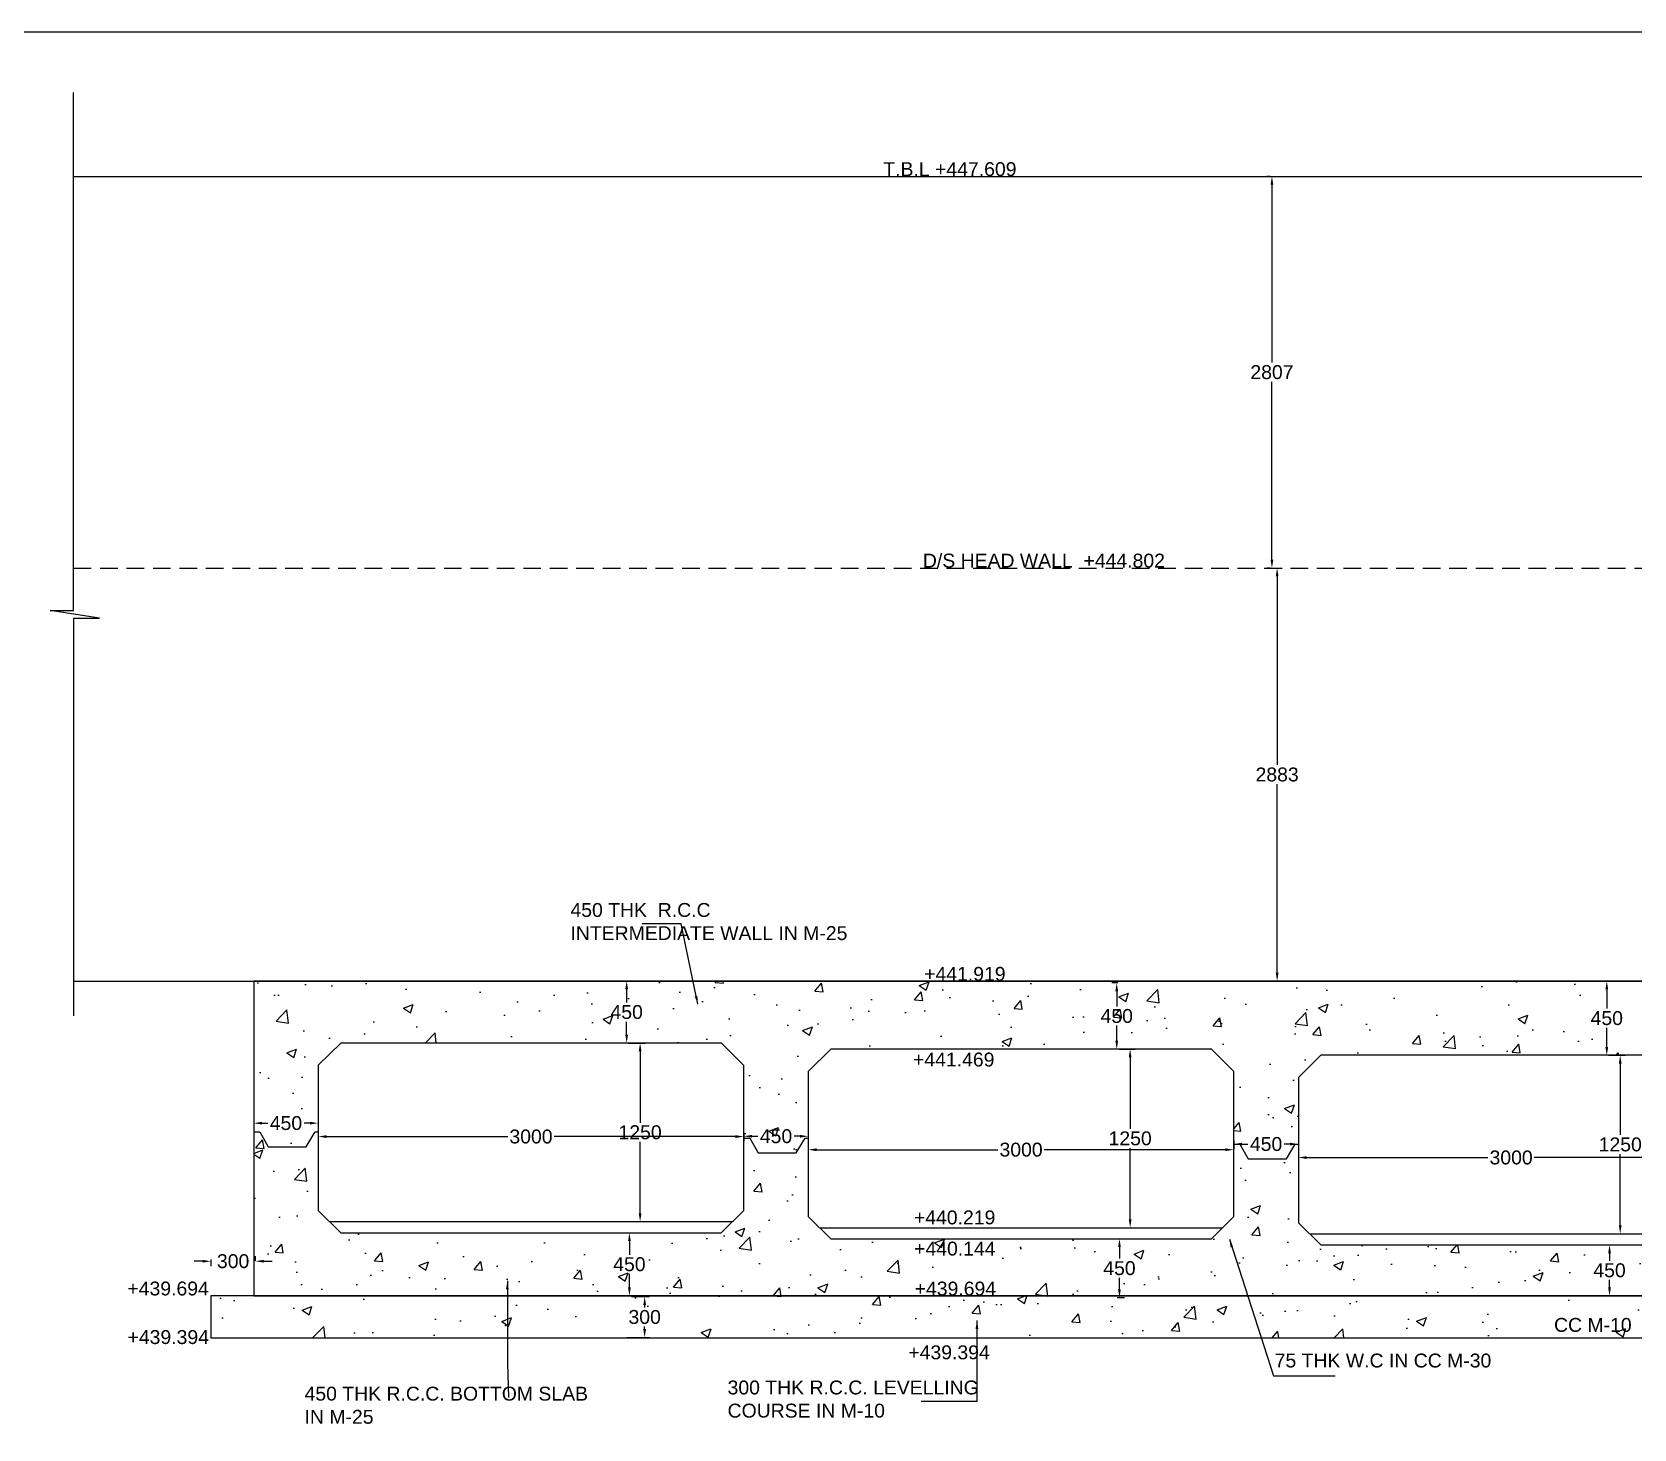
# Model space of a CAD drawing. Header units: metres. Extents: x 450 to 11487, y 479 to 10656.
# Drawn here: x 1666.3 to 1724, y 612.8 to 663.1 of the extents above; entities that cross this region are included whole.
import ezdxf

# ---------------------------------------------------------------- set-up
doc = ezdxf.new("R2010")
doc.units = ezdxf.units.M
doc.header["$MEASUREMENT"] = 0
doc.linetypes.add('HIDDEN', pattern=[9.525, 6.35, -3.175])
for name, color, linetype in [('DIMENSION', 255, 'Continuous'), ('DRAWING', 7, 'Continuous'), ('TEXT', 255, 'Continuous')]:
    doc.layers.add(name, color=color, linetype=linetype)
doc.styles.get("Standard").update_dxf_attribs({"font": 'arial.ttf'})
doc.dimstyles.get("Standard").update_dxf_attribs({"dimtxt": 0.5, "dimasz": 0.3, "dimexe": 0.18, "dimexo": 0.0625, "dimgap": 0.09, "dimtad": 0, "dimtih": 1, "dimtoh": 1, "dimdec": 4, "dimzin": 0, "dimdsep": 46, "dimtxsty": 'Standard', "dimcen": 0.09, "dimadec": 0, "dimazin": 0, "dimtfac": 1, "dimtdec": 4, "dimtofl": 0, "dimtmove": 0, "dimatfit": 3, "dimfxl": 1, "dimtolj": 1, "dimtzin": 0, "dimarcsym": 0})

# ---------------------------------------------------------------- blocks, each defined once
blk = doc.blocks.new('*D133')
at = {"layer": 'Defpoints', "color": 0, "ltscale": 0.1, "transparency": 16777216}
for p in [(1687.749, 628.909), (1687.857, 628.909), (1687.857, 626.678)]:
    blk.add_point(p, dxfattribs=at)
at = {"layer": 'DIMENSION', "color": 0, "lineweight": -2, "ltscale": 0.1, "transparency": 16777216}
for p, q in [((1687.794, 628.909), (1687.569, 628.909)), ((1687.749, 628.609), (1687.749, 628.139)), ((1687.749, 626.978), (1687.749, 627.448)), ((1687.794, 626.678), (1687.569, 626.678))]:
    blk.add_line(p, q, dxfattribs=at)
at = {"layer": 'DIMENSION', "color": 0, "ltscale": 0.1, "transparency": 16777216}
for points in [[(1687.699, 628.609), (1687.799, 628.609), (1687.749, 628.909)], [(1687.699, 626.978), (1687.799, 626.978), (1687.749, 626.678)]]:
    blk.add_solid(points, dxfattribs=at)
at = {"layer": 'DIMENSION', "color": 0, "ltscale": 0.1, "transparency": 16777216, "insert": (1687.749, 627.794), "char_height": 0.5, "attachment_point": 5}
blk.add_mtext('\\A1;450', dxfattribs=at)
blk = doc.blocks.new('*D134')
at = {"layer": 'Defpoints', "color": 0, "ltscale": 0.1, "transparency": 16777216}
for p in [(1687.749, 626.678), (1688.233, 626.678), (1687.754, 620.25)]:
    blk.add_point(p, dxfattribs=at)
at = {"layer": 'DIMENSION', "color": 0, "lineweight": -2, "ltscale": 0.1, "transparency": 16777216}
for p, q in [((1687.812, 626.678), (1688.413, 626.678)), ((1688.233, 626.378), (1688.233, 623.809)), ((1688.233, 620.55), (1688.233, 623.119)), ((1687.816, 620.25), (1688.413, 620.25))]:
    blk.add_line(p, q, dxfattribs=at)
at = {"layer": 'DIMENSION', "color": 0, "ltscale": 0.1, "transparency": 16777216}
for points in [[(1688.183, 626.378), (1688.283, 626.378), (1688.233, 626.678)], [(1688.183, 620.55), (1688.283, 620.55), (1688.233, 620.25)]]:
    blk.add_solid(points, dxfattribs=at)
at = {"layer": 'DIMENSION', "color": 0, "ltscale": 0.1, "transparency": 16777216, "insert": (1688.233, 623.464), "char_height": 0.5, "attachment_point": 5}
blk.add_mtext('\\A1;1250', dxfattribs=at)
blk = doc.blocks.new('*D135')
at = {"layer": 'Defpoints', "color": 0, "ltscale": 0.1, "transparency": 16777216}
for p in [(1676.643, 623.479), (1691.965, 623.311), (1691.965, 623.26)]:
    blk.add_point(p, dxfattribs=at)
at = {"layer": 'DIMENSION', "color": 0, "lineweight": -2, "ltscale": 0.1, "transparency": 16777216}
for p, q in [((1676.643, 623.417), (1676.643, 623.131)), ((1676.943, 623.311), (1683.468, 623.311)), ((1691.665, 623.311), (1685.14, 623.311)), ((1691.965, 623.322), (1691.965, 623.491))]:
    blk.add_line(p, q, dxfattribs=at)
at = {"layer": 'DIMENSION', "color": 0, "ltscale": 0.1, "transparency": 16777216}
for points in [[(1676.943, 623.361), (1676.943, 623.261), (1676.643, 623.311)], [(1691.665, 623.361), (1691.665, 623.261), (1691.965, 623.311)]]:
    blk.add_solid(points, dxfattribs=at)
at = {"layer": 'DIMENSION', "color": 0, "ltscale": 0.1, "transparency": 16777216, "insert": (1684.304, 623.311), "char_height": 0.5, "attachment_point": 5}
blk.add_mtext('\\A1;3000', dxfattribs=at)
blk = doc.blocks.new('*D136')
at = {"layer": 'Defpoints', "color": 0, "ltscale": 0.1, "transparency": 16777216}
for p in [(1674.319, 623.977), (1676.643, 623.977), (1676.643, 623.795)]:
    blk.add_point(p, dxfattribs=at)
at = {"layer": 'DIMENSION', "color": 0, "lineweight": -2, "ltscale": 0.1, "transparency": 16777216}
for p, q in [((1674.319, 623.915), (1674.319, 623.615)), ((1674.619, 623.795), (1674.83, 623.795)), ((1676.343, 623.795), (1676.133, 623.795)), ((1676.643, 623.915), (1676.643, 623.615))]:
    blk.add_line(p, q, dxfattribs=at)
at = {"layer": 'DIMENSION', "color": 0, "ltscale": 0.1, "transparency": 16777216}
for points in [[(1674.619, 623.845), (1674.619, 623.745), (1674.319, 623.795)], [(1676.343, 623.845), (1676.343, 623.745), (1676.643, 623.795)]]:
    blk.add_solid(points, dxfattribs=at)
at = {"layer": 'DIMENSION', "color": 0, "ltscale": 0.1, "transparency": 16777216, "insert": (1675.481, 623.795), "char_height": 0.5, "attachment_point": 5}
blk.add_mtext('\\A1;450', dxfattribs=at)
blk = doc.blocks.new('*D137')
at = {"layer": 'Defpoints', "color": 0, "ltscale": 0.1, "transparency": 16777216}
for p in [(1687.704, 619.85), (1687.848, 619.85), (1687.704, 617.578)]:
    blk.add_point(p, dxfattribs=at)
at = {"layer": 'DIMENSION', "color": 0, "lineweight": -2, "ltscale": 0.1, "transparency": 16777216}
for p, q in [((1687.767, 619.85), (1688.028, 619.85)), ((1687.848, 619.55), (1687.848, 619.059)), ((1687.848, 617.878), (1687.848, 618.369)), ((1687.767, 617.578), (1688.028, 617.578))]:
    blk.add_line(p, q, dxfattribs=at)
at = {"layer": 'DIMENSION', "color": 0, "ltscale": 0.1, "transparency": 16777216}
for points in [[(1687.798, 619.55), (1687.898, 619.55), (1687.848, 619.85)], [(1687.798, 617.878), (1687.898, 617.878), (1687.848, 617.578)]]:
    blk.add_solid(points, dxfattribs=at)
at = {"layer": 'DIMENSION', "color": 0, "ltscale": 0.1, "transparency": 16777216, "insert": (1687.848, 618.714), "char_height": 0.5, "attachment_point": 5}
blk.add_mtext('\\A1;450', dxfattribs=at)
blk = doc.blocks.new('*D138')
at = {"layer": 'Defpoints', "color": 0, "ltscale": 0.1, "transparency": 16777216}
for p in [(1672.777, 618.944), (1674.382, 618.823), (1674.382, 618.774)]:
    blk.add_point(p, dxfattribs=at)
at = {"layer": 'DIMENSION', "color": 0, "lineweight": -2, "ltscale": 0.1, "transparency": 16777216}
for p, q in [((1674.382, 618.837), (1674.382, 619.003)), ((1672.477, 618.823), (1672.177, 618.823)), ((1672.777, 618.882), (1672.777, 618.643)), ((1674.682, 618.823), (1674.982, 618.823))]:
    blk.add_line(p, q, dxfattribs=at)
at = {"layer": 'DIMENSION', "color": 0, "ltscale": 0.1, "transparency": 16777216}
for points in [[(1672.477, 618.873), (1672.477, 618.773), (1672.777, 618.823)], [(1674.682, 618.873), (1674.682, 618.773), (1674.382, 618.823)]]:
    blk.add_solid(points, dxfattribs=at)
at = {"layer": 'DIMENSION', "color": 0, "ltscale": 0.1, "transparency": 16777216, "insert": (1673.579, 618.823), "char_height": 0.5, "attachment_point": 5}
blk.add_mtext('\\A1;300', dxfattribs=at)
blk = doc.blocks.new('*D139')
at = {"layer": 'Defpoints', "color": 0, "ltscale": 0.1, "transparency": 16777216}
for p in [(1705.395, 628.843), (1705.502, 628.843), (1705.502, 626.459)]:
    blk.add_point(p, dxfattribs=at)
at = {"layer": 'DIMENSION', "color": 0, "lineweight": -2, "ltscale": 0.1, "transparency": 16777216}
for p, q in [((1705.44, 628.843), (1705.215, 628.843)), ((1705.395, 628.543), (1705.395, 627.996)), ((1705.395, 626.759), (1705.395, 627.306)), ((1705.44, 626.459), (1705.215, 626.459))]:
    blk.add_line(p, q, dxfattribs=at)
at = {"layer": 'DIMENSION', "color": 0, "ltscale": 0.1, "transparency": 16777216}
for points in [[(1705.345, 628.543), (1705.445, 628.543), (1705.395, 628.843)], [(1705.345, 626.759), (1705.445, 626.759), (1705.395, 626.459)]]:
    blk.add_solid(points, dxfattribs=at)
at = {"layer": 'DIMENSION', "color": 0, "ltscale": 0.1, "transparency": 16777216, "insert": (1705.395, 627.651), "char_height": 0.5, "attachment_point": 5}
blk.add_mtext('\\A1;450', dxfattribs=at)
blk = doc.blocks.new('*D127')
at = {"layer": 'Defpoints', "color": 0, "ltscale": 0.1, "transparency": 16777216}
for p in [(1705.428, 626.459), (1705.878, 626.459), (1705.399, 620.031)]:
    blk.add_point(p, dxfattribs=at)
at = {"layer": 'DIMENSION', "color": 0, "lineweight": -2, "ltscale": 0.1, "transparency": 16777216}
for p, q in [((1705.491, 626.459), (1706.058, 626.459)), ((1705.878, 626.159), (1705.878, 623.59)), ((1705.878, 620.331), (1705.878, 622.899)), ((1705.462, 620.031), (1706.058, 620.031))]:
    blk.add_line(p, q, dxfattribs=at)
at = {"layer": 'DIMENSION', "color": 0, "ltscale": 0.1, "transparency": 16777216}
for points in [[(1705.828, 626.159), (1705.928, 626.159), (1705.878, 626.459)], [(1705.828, 620.331), (1705.928, 620.331), (1705.878, 620.031)]]:
    blk.add_solid(points, dxfattribs=at)
at = {"layer": 'DIMENSION', "color": 0, "ltscale": 0.1, "transparency": 16777216, "insert": (1705.878, 623.245), "char_height": 0.5, "attachment_point": 5}
blk.add_mtext('\\A1;1250', dxfattribs=at)
blk = doc.blocks.new('*D128')
at = {"layer": 'Defpoints', "color": 0, "ltscale": 0.1, "transparency": 16777216}
for p in [(1694.289, 623.006), (1709.61, 622.838), (1709.61, 622.787)]:
    blk.add_point(p, dxfattribs=at)
at = {"layer": 'DIMENSION', "color": 0, "lineweight": -2, "ltscale": 0.1, "transparency": 16777216}
for p, q in [((1694.289, 622.944), (1694.289, 622.658)), ((1709.61, 622.85), (1709.61, 623.018)), ((1694.589, 622.838), (1701.114, 622.838)), ((1709.31, 622.838), (1702.785, 622.838))]:
    blk.add_line(p, q, dxfattribs=at)
at = {"layer": 'DIMENSION', "color": 0, "ltscale": 0.1, "transparency": 16777216}
for points in [[(1694.589, 622.888), (1694.589, 622.788), (1694.289, 622.838)], [(1709.31, 622.888), (1709.31, 622.788), (1709.61, 622.838)]]:
    blk.add_solid(points, dxfattribs=at)
at = {"layer": 'DIMENSION', "color": 0, "ltscale": 0.1, "transparency": 16777216, "insert": (1701.95, 622.838), "char_height": 0.5, "attachment_point": 5}
blk.add_mtext('\\A1;3000', dxfattribs=at)
blk = doc.blocks.new('*D140')
at = {"layer": 'Defpoints', "color": 0, "ltscale": 0.1, "transparency": 16777216}
for p in [(1691.965, 623.505), (1694.289, 623.505), (1694.289, 623.322)]:
    blk.add_point(p, dxfattribs=at)
at = {"layer": 'DIMENSION', "color": 0, "lineweight": -2, "ltscale": 0.1, "transparency": 16777216}
for p, q in [((1691.965, 623.442), (1691.965, 623.142)), ((1692.265, 623.322), (1692.475, 623.322)), ((1693.989, 623.322), (1693.778, 623.322)), ((1694.289, 623.442), (1694.289, 623.142))]:
    blk.add_line(p, q, dxfattribs=at)
at = {"layer": 'DIMENSION', "color": 0, "ltscale": 0.1, "transparency": 16777216}
for points in [[(1692.265, 623.372), (1692.265, 623.272), (1691.965, 623.322)], [(1693.989, 623.372), (1693.989, 623.272), (1694.289, 623.322)]]:
    blk.add_solid(points, dxfattribs=at)
at = {"layer": 'DIMENSION', "color": 0, "ltscale": 0.1, "transparency": 16777216, "insert": (1693.127, 623.322), "char_height": 0.5, "attachment_point": 5}
blk.add_mtext('\\A1;450', dxfattribs=at)
blk = doc.blocks.new('*D141')
at = {"layer": 'Defpoints', "color": 0, "ltscale": 0.1, "transparency": 16777216}
for p in [(1705.35, 619.631), (1705.493, 619.631), (1705.35, 617.512)]:
    blk.add_point(p, dxfattribs=at)
at = {"layer": 'DIMENSION', "color": 0, "lineweight": -2, "ltscale": 0.1, "transparency": 16777216}
for p, q in [((1705.412, 619.631), (1705.673, 619.631)), ((1705.493, 619.331), (1705.493, 618.917)), ((1705.493, 617.812), (1705.493, 618.226)), ((1705.412, 617.512), (1705.673, 617.512))]:
    blk.add_line(p, q, dxfattribs=at)
at = {"layer": 'DIMENSION', "color": 0, "ltscale": 0.1, "transparency": 16777216}
for points in [[(1705.443, 619.331), (1705.543, 619.331), (1705.493, 619.631)], [(1705.443, 617.812), (1705.543, 617.812), (1705.493, 617.512)]]:
    blk.add_solid(points, dxfattribs=at)
at = {"layer": 'DIMENSION', "color": 0, "ltscale": 0.1, "transparency": 16777216, "insert": (1705.493, 618.571), "char_height": 0.5, "attachment_point": 5}
blk.add_mtext('\\A1;450', dxfattribs=at)
blk = doc.blocks.new('*D142')
at = {"layer": 'Defpoints', "color": 0, "ltscale": 0.1, "transparency": 16777216}
for p in [(1723.04, 628.909), (1723.148, 628.909), (1723.148, 626.24)]:
    blk.add_point(p, dxfattribs=at)
at = {"layer": 'DIMENSION', "color": 0, "lineweight": -2, "ltscale": 0.1, "transparency": 16777216}
for p, q in [((1723.085, 628.909), (1722.86, 628.909)), ((1723.04, 628.609), (1723.04, 627.92)), ((1723.04, 626.54), (1723.04, 627.229)), ((1723.085, 626.24), (1722.86, 626.24))]:
    blk.add_line(p, q, dxfattribs=at)
at = {"layer": 'DIMENSION', "color": 0, "ltscale": 0.1, "transparency": 16777216}
for points in [[(1722.99, 628.609), (1723.09, 628.609), (1723.04, 628.909)], [(1722.99, 626.54), (1723.09, 626.54), (1723.04, 626.24)]]:
    blk.add_solid(points, dxfattribs=at)
at = {"layer": 'DIMENSION', "color": 0, "ltscale": 0.1, "transparency": 16777216, "insert": (1723.04, 627.574), "char_height": 0.5, "attachment_point": 5}
blk.add_mtext('\\A1;450', dxfattribs=at)
blk = doc.blocks.new('*D129')
at = {"layer": 'Defpoints', "color": 0, "ltscale": 0.1, "transparency": 16777216}
for p in [(1723.04, 626.24), (1723.524, 626.24), (1723.132, 619.812)]:
    blk.add_point(p, dxfattribs=at)
at = {"layer": 'DIMENSION', "color": 0, "lineweight": -2, "ltscale": 0.1, "transparency": 16777216}
for p, q in [((1723.103, 626.24), (1723.704, 626.24)), ((1723.524, 625.94), (1723.524, 623.371)), ((1723.524, 620.112), (1723.524, 622.68)), ((1723.195, 619.812), (1723.704, 619.812))]:
    blk.add_line(p, q, dxfattribs=at)
at = {"layer": 'DIMENSION', "color": 0, "ltscale": 0.1, "transparency": 16777216}
for points in [[(1723.474, 625.94), (1723.574, 625.94), (1723.524, 626.24)], [(1723.474, 620.112), (1723.574, 620.112), (1723.524, 619.812)]]:
    blk.add_solid(points, dxfattribs=at)
at = {"layer": 'DIMENSION', "color": 0, "ltscale": 0.1, "transparency": 16777216, "insert": (1723.524, 623.026), "char_height": 0.5, "attachment_point": 5}
blk.add_mtext('\\A1;1250', dxfattribs=at)
blk = doc.blocks.new('*D130')
at = {"layer": 'Defpoints', "color": 0, "ltscale": 0.1, "transparency": 16777216}
for p in [(1711.934, 622.725), (1727.256, 622.556), (1727.256, 622.506)]:
    blk.add_point(p, dxfattribs=at)
at = {"layer": 'DIMENSION', "color": 0, "lineweight": -2, "ltscale": 0.1, "transparency": 16777216}
for p, q in [((1711.934, 622.662), (1711.934, 622.376)), ((1712.234, 622.556), (1718.759, 622.556)), ((1726.956, 622.556), (1720.431, 622.556)), ((1727.256, 622.568), (1727.256, 622.736))]:
    blk.add_line(p, q, dxfattribs=at)
at = {"layer": 'DIMENSION', "color": 0, "ltscale": 0.1, "transparency": 16777216}
for points in [[(1712.234, 622.606), (1712.234, 622.506), (1711.934, 622.556)], [(1726.956, 622.606), (1726.956, 622.506), (1727.256, 622.556)]]:
    blk.add_solid(points, dxfattribs=at)
at = {"layer": 'DIMENSION', "color": 0, "ltscale": 0.1, "transparency": 16777216, "insert": (1719.595, 622.556), "char_height": 0.5, "attachment_point": 5}
blk.add_mtext('\\A1;3000', dxfattribs=at)
blk = doc.blocks.new('*D143')
at = {"layer": 'Defpoints', "color": 0, "ltscale": 0.1, "transparency": 16777216}
for p in [(1709.61, 623.223), (1711.934, 623.223), (1711.934, 623.041)]:
    blk.add_point(p, dxfattribs=at)
at = {"layer": 'DIMENSION', "color": 0, "lineweight": -2, "ltscale": 0.1, "transparency": 16777216}
for p, q in [((1709.61, 623.16), (1709.61, 622.861)), ((1709.91, 623.041), (1710.121, 623.041)), ((1711.634, 623.041), (1711.424, 623.041)), ((1711.934, 623.16), (1711.934, 622.861))]:
    blk.add_line(p, q, dxfattribs=at)
at = {"layer": 'DIMENSION', "color": 0, "ltscale": 0.1, "transparency": 16777216}
for points in [[(1709.91, 623.091), (1709.91, 622.991), (1709.61, 623.041)], [(1711.634, 623.091), (1711.634, 622.991), (1711.934, 623.041)]]:
    blk.add_solid(points, dxfattribs=at)
at = {"layer": 'DIMENSION', "color": 0, "ltscale": 0.1, "transparency": 16777216, "insert": (1710.772, 623.041), "char_height": 0.5, "attachment_point": 5}
blk.add_mtext('\\A1;450', dxfattribs=at)
blk = doc.blocks.new('*D144')
at = {"layer": 'Defpoints', "color": 0, "ltscale": 0.1, "transparency": 16777216}
for p in [(1722.93, 619.412), (1723.139, 619.412), (1722.995, 617.578)]:
    blk.add_point(p, dxfattribs=at)
at = {"layer": 'DIMENSION', "color": 0, "lineweight": -2, "ltscale": 0.1, "transparency": 16777216}
for p, q in [((1722.993, 619.412), (1723.319, 619.412)), ((1723.139, 619.112), (1723.139, 618.84)), ((1723.139, 617.878), (1723.139, 618.15)), ((1723.058, 617.578), (1723.319, 617.578))]:
    blk.add_line(p, q, dxfattribs=at)
at = {"layer": 'DIMENSION', "color": 0, "ltscale": 0.1, "transparency": 16777216}
for points in [[(1723.089, 619.112), (1723.189, 619.112), (1723.139, 619.412)], [(1723.089, 617.878), (1723.189, 617.878), (1723.139, 617.578)]]:
    blk.add_solid(points, dxfattribs=at)
at = {"layer": 'DIMENSION', "color": 0, "ltscale": 0.1, "transparency": 16777216, "insert": (1723.139, 618.495), "char_height": 0.5, "attachment_point": 5}
blk.add_mtext('\\A1;450', dxfattribs=at)
blk = doc.blocks.new('*D149')
at = {"layer": 'Defpoints', "color": 0, "ltscale": 0.1, "transparency": 16777216}
for p in [(1710.983, 657.885), (1710.983, 657.885), (1710.983, 643.782)]:
    blk.add_point(p, dxfattribs=at)
at = {"layer": 'DIMENSION', "color": 0, "lineweight": -2, "ltscale": 0.1, "transparency": 16777216}
for p, q in [((1710.921, 657.885), (1710.803, 657.885)), ((1710.983, 657.585), (1710.983, 651.179)), ((1710.983, 644.082), (1710.983, 650.488)), ((1710.921, 643.782), (1710.803, 643.782))]:
    blk.add_line(p, q, dxfattribs=at)
at = {"layer": 'DIMENSION', "color": 0, "ltscale": 0.1, "transparency": 16777216}
for points in [[(1710.933, 657.585), (1711.033, 657.585), (1710.983, 657.885)], [(1710.933, 644.082), (1711.033, 644.082), (1710.983, 643.782)]]:
    blk.add_solid(points, dxfattribs=at)
at = {"layer": 'DIMENSION', "color": 0, "ltscale": 0.1, "transparency": 16777216, "insert": (1710.983, 650.833), "char_height": 0.5, "attachment_point": 5}
blk.add_mtext('\\A1;2807', dxfattribs=at)
blk = doc.blocks.new('*D150')
at = {"layer": 'Defpoints', "color": 0, "ltscale": 0.1, "transparency": 16777216}
for p in [(1711.003, 643.782), (1711.17, 643.782), (1711.003, 628.909)]:
    blk.add_point(p, dxfattribs=at)
at = {"layer": 'DIMENSION', "color": 0, "lineweight": -2, "ltscale": 0.1, "transparency": 16777216}
for p, q in [((1711.066, 643.782), (1711.35, 643.782)), ((1711.17, 643.482), (1711.17, 636.691)), ((1711.17, 629.209), (1711.17, 636)), ((1711.066, 628.909), (1711.35, 628.909))]:
    blk.add_line(p, q, dxfattribs=at)
at = {"layer": 'DIMENSION', "color": 0, "ltscale": 0.1, "transparency": 16777216}
for points in [[(1711.12, 643.482), (1711.22, 643.482), (1711.17, 643.782)], [(1711.12, 629.209), (1711.22, 629.209), (1711.17, 628.909)]]:
    blk.add_solid(points, dxfattribs=at)
at = {"layer": 'DIMENSION', "color": 0, "ltscale": 0.1, "transparency": 16777216, "insert": (1711.17, 636.346), "char_height": 0.5, "attachment_point": 5}
blk.add_mtext('\\A1;2883', dxfattribs=at)
blk = doc.blocks.new('*D155')
at = {"color": 0, "lineweight": -2, "ltscale": 0.1, "transparency": 16777216}
for p, q in [((1687.929, 617.549), (1688.577, 617.549)), ((1688.397, 617.249), (1688.397, 617.159)), ((1687.752, 616.077), (1688.577, 616.077)), ((1688.397, 616.377), (1688.397, 616.468))]:
    blk.add_line(p, q, dxfattribs=at)
at = {"color": 0, "ltscale": 0.1, "transparency": 16777216}
for points in [[(1688.347, 617.249), (1688.447, 617.249), (1688.397, 617.549)], [(1688.347, 616.377), (1688.447, 616.377), (1688.397, 616.077)]]:
    blk.add_solid(points, dxfattribs=at)
at = {"layer": 'Defpoints', "color": 0, "ltscale": 0.1, "transparency": 16777216}
for p in [(1687.867, 617.549), (1687.69, 616.077), (1688.397, 616.077)]:
    blk.add_point(p, dxfattribs=at)
at = {"color": 0, "ltscale": 0.1, "transparency": 16777216, "insert": (1688.397, 616.813), "char_height": 0.5, "attachment_point": 5}
blk.add_mtext('\\A1;300', dxfattribs=at)

msp = doc.modelspace()

# ---------------------------------------------------------------- hatches: boundary and pattern name
at = {"layer": 'DRAWING', "ltscale": 0.1}
h = msp.add_hatch(dxfattribs=at)
h.set_pattern_fill('AR-CONC', scale=0.5)
h.set_pattern_definition([(50, (92.2937, -0.9308), (3.586301, -0.3137607), [0.375, -4.125]), (355, (92.2937, -0.9308), (-0.693757, 3.760961), [0.3, -3.3]), (100.4514, (92.5925, -0.957), (2.892547, 3.447198), [0.318701, -3.5057106]), (46.1842, (92.2937, 0.069), (5.336205, -0.827595), [0.5625, -6.1875]), (96.6356, (92.7384, 0.0002), (4.673314, 4.87059), [0.478051, -5.258565]), (351.1842, (92.2937, 0.069), (4.67331, 4.870593), [0.45, -4.95]), (21, (92.7937, -0.1808), (2.9845353, -2.0130945), [0.375, -4.125]), (326, (92.7937, -0.1808), (1.216577, 3.62575), [0.3, -3.3]), (71.4514, (93.0424, -0.3486), (4.201113, 1.6126525), [0.318701, -3.5057106]), (37.5, (92.2937, -0.9308), (0.0607993, 1.6644693), [0, -3.26, 0, -3.35, 0, -3.3125]), (7.5, (92.2937, -0.9308), (1.3153477, 1.9720586), [0, -1.91, 0, -3.185, 0, -1.2625]), (327.5, (91.1787, -0.9308), (2.6691122, -0.1127744), [0, -1.25, 0, -3.9, 0, -5.175]), (317.5, (90.6787, -0.9308), (2.915931, 0.500525), [0, -1.625, 0, -2.59, 0, -3.675])])
h.paths.add_polyline_path([(1674.31939, 628.90915), (1674.31939, 623.47912), (1674.53644, 623.47912), (1674.84201, 622.94744), (1676.21221, 622.94744), (1676.52762, 623.47912), (1676.64327, 623.47912), (1676.64327, 625.87793), (1677.45138, 626.67793), (1691.16484, 626.67793), (1691.96484, 625.86983), (1691.96484, 623.25991), (1692.1819, 623.25991), (1692.48747, 622.72823), (1693.85766, 622.72823), (1694.17307, 623.25991), (1694.28873, 623.25991), (1694.28873, 625.65873), (1695.09683, 626.45873), (1708.8103, 626.45873), (1709.6103, 625.65062), (1709.6103, 623.0407), (1709.82735, 623.0407), (1710.13292, 622.50902), (1711.50312, 622.50902), (1711.81853, 623.0407), (1711.93418, 623.0407), (1711.93418, 625.43952), (1712.74229, 626.23952), (1726.45575, 626.23952), (1727.25575, 625.43141), (1727.25575, 622.8215), (1727.47281, 622.8215), (1727.77838, 622.28981), (1729.14857, 622.28981), (1729.46398, 622.8215), (1729.57964, 622.8215), (1729.57964, 625.22031), (1730.38774, 626.02031), (1744.10121, 626.02031), (1744.90121, 625.2122), (1744.90121, 622.60229), (1745.11826, 622.60229), (1745.42383, 622.0706), (1746.79403, 622.0706), (1747.10944, 622.60229), (1747.40039, 622.60229), (1747.40039, 628.90915)])
h.paths.add_polyline_path([(1711.93418, 623.0407), (1711.81853, 623.0407), (1711.50312, 622.50902), (1710.13292, 622.50902), (1709.82735, 623.0407), (1709.6103, 623.0407), (1709.6103, 620.43079), (1708.80219, 619.63079), (1695.09683, 619.63079), (1694.28873, 620.43079), (1694.28873, 623.25991), (1694.17307, 623.25991), (1693.85766, 622.72823), (1692.48747, 622.72823), (1692.1819, 623.25991), (1691.96484, 623.25991), (1691.96484, 620.64999), (1691.15674, 619.84999), (1677.45138, 619.84999), (1676.64327, 620.64999), (1676.64327, 623.47912), (1676.52762, 623.47912), (1676.21221, 622.94744), (1674.84201, 622.94744), (1674.53644, 623.47912), (1674.31939, 623.47912), (1674.31939, 617.57814), (1747.40039, 617.57814), (1747.40039, 622.60229), (1747.10944, 622.60229), (1746.79403, 622.0706), (1745.42383, 622.0706), (1745.11826, 622.60229), (1744.90121, 622.60229), (1744.90121, 619.99237), (1744.0931, 619.19237), (1730.38774, 619.19237), (1729.57964, 619.99237), (1729.57964, 622.8215), (1729.46398, 622.8215), (1729.14857, 622.28981), (1727.77838, 622.28981), (1727.47281, 622.8215), (1727.25575, 622.8215), (1727.25575, 620.21158), (1726.44765, 619.41158), (1712.74229, 619.41158), (1711.93418, 620.21158)])
h.paths.add_polyline_path([(1748.74177, 616.06059), (1748.74177, 617.57814), (1672.77722, 617.57814), (1672.77722, 616.06059)])
h.paths.add_polyline_path([(1687.06288, 628.17383), (1688.43601, 628.17383), (1688.43601, 627.41325), (1687.06288, 627.41325)], flags=24)
h.paths.add_polyline_path([(1674.79477, 624.17535), (1676.16789, 624.17535), (1676.16789, 623.41478), (1674.79477, 623.41478)], flags=24)
h.paths.add_polyline_path([(1704.70834, 628.0312), (1706.08146, 628.0312), (1706.08146, 627.27062), (1704.70834, 627.27062)], flags=24)
h.paths.add_polyline_path([(1692.44022, 623.7027), (1693.81335, 623.7027), (1693.81335, 622.94212), (1692.44022, 622.94212)], flags=24)
h.paths.add_polyline_path([(1722.35379, 627.95462), (1723.72692, 627.95462), (1723.72692, 627.19405), (1722.35379, 627.19405)], flags=24)
h.paths.add_polyline_path([(1710.08568, 623.42099), (1711.4588, 623.42099), (1711.4588, 622.66042), (1710.08568, 622.66042)], flags=24)
h.paths.add_polyline_path([(1739.99925, 627.84502), (1741.37237, 627.84502), (1741.37237, 627.08444), (1739.99925, 627.08444)], flags=24)
h.paths.add_polyline_path([(1727.73113, 623.20178), (1729.10426, 623.20178), (1729.10426, 622.44121), (1727.73113, 622.44121)], flags=24)
h.paths.add_polyline_path([(1697.54621, 626.46046), (1701.08646, 626.46046), (1701.08646, 625.69989), (1697.54621, 625.69989)], flags=24)
h.paths.add_polyline_path([(1697.94725, 629.54472), (1701.4875, 629.54472), (1701.4875, 628.78415), (1697.94725, 628.78415)], flags=9)
h.paths.add_polyline_path([(1687.16105, 619.09435), (1688.53418, 619.09435), (1688.53418, 618.33378), (1687.16105, 618.33378)], flags=24)
h.paths.add_polyline_path([(1704.80651, 618.95172), (1706.17963, 618.95172), (1706.17963, 618.19115), (1704.80651, 618.19115)], flags=24)
h.paths.add_polyline_path([(1722.45196, 618.87514), (1723.82509, 618.87514), (1723.82509, 618.11457), (1722.45196, 618.11457)], flags=24)
h.paths.add_polyline_path([(1740.09742, 618.76554), (1741.47054, 618.76554), (1741.47054, 618.00497), (1740.09742, 618.00497)], flags=24)
h.paths.add_polyline_path([(1697.60588, 618.21371), (1701.14306, 618.21371), (1701.14306, 617.4528), (1697.60588, 617.4528)], flags=9)
h.paths.add_polyline_path([(1697.58592, 619.65334), (1701.1231, 619.65334), (1701.1231, 618.89276), (1697.58592, 618.89276)], flags=25)
h.paths.add_polyline_path([(1738.31394, 617.19982), (1739.6666, 617.19982), (1739.6666, 616.43891), (1738.31394, 616.43891)], flags=24)
h.paths.add_polyline_path([(1720.62755, 616.90572), (1724.02659, 616.90572), (1724.02659, 616.13866), (1720.62755, 616.13866)], flags=24)

# ---------------------------------------------------------------- linework, layer by layer
at = {"layer": 'DIMENSION', "ltscale": 0.1}
msp.add_lwpolyline([(1677.04732, 620.24999), (1691.56079, 620.24999)], dxfattribs=at)
at = {"layer": 'DRAWING', "ltscale": 0.1}
for points in [[(1566.46364, 571.92447), (1769.11442, 571.92447), (1769.11442, 663.08157), (1566.46364, 663.08157)], [(1674.31939, 617.57814), (1747.40039, 617.57814), (1747.40039, 628.90915), (1674.31939, 628.90915)], [(1677.45138, 619.84999), (1691.15674, 619.84999), (1691.96484, 620.64999), (1691.96484, 625.86983), (1691.16484, 626.67793), (1677.45138, 626.67793), (1676.64327, 625.87793), (1676.64327, 620.64999)], [(1695.09683, 619.63079), (1708.80219, 619.63079), (1709.6103, 620.43079), (1709.6103, 625.65062), (1708.8103, 626.45873), (1695.09683, 626.45873), (1694.28873, 625.65873), (1694.28873, 620.43079)], [(1712.74229, 619.41158), (1726.44765, 619.41158), (1727.25575, 620.21158), (1727.25575, 625.43141), (1726.45575, 626.23952), (1712.74229, 626.23952), (1711.93418, 625.43952), (1711.93418, 620.21158)], [(1672.77722, 616.06059), (1748.74177, 616.06059), (1748.74177, 617.57814), (1672.77722, 617.57814)]]:
    msp.add_lwpolyline(points, close=True, dxfattribs=at)
for points in [[(1667.8472, 627.65724), (1667.8472, 641.97487), (1668.76344, 641.97487), (1666.99423, 642.25236), (1667.83698, 642.24874), (1667.83698, 660.90786)], [(1667.83698, 657.88479), (1754.12965, 657.88479)], [(1667.85707, 628.90915), (1754.14974, 628.90915)], [(1674.31939, 623.47912), (1674.53644, 623.47912), (1674.84201, 622.94744), (1676.21221, 622.94744), (1676.52762, 623.47912), (1676.64327, 623.47912)], [(1691.96484, 623.25991), (1692.1819, 623.25991), (1692.48747, 622.72823), (1693.85766, 622.72823), (1694.17307, 623.25991), (1694.28873, 623.25991)], [(1709.6103, 623.0407), (1709.82735, 623.0407), (1710.13292, 622.50902), (1711.50312, 622.50902), (1711.81853, 623.0407), (1711.93418, 623.0407)], [(1694.69278, 620.03079), (1709.20624, 620.03079)], [(1712.33823, 619.81158), (1726.8517, 619.81158)]]:
    msp.add_lwpolyline(points, dxfattribs=at)
at = {"layer": 'DRAWING', "linetype": 'HIDDEN', "ltscale": 0.1}
msp.add_lwpolyline([(1667.83698, 643.78195), (1754.12965, 643.78195)], dxfattribs=at)

# ---------------------------------------------------------------- texts
at = {"layer": 'TEXT', "char_height": 0.5, "attachment_point": 1}
for s, insert, width in [('T.B.L +447.609', (1696.99012, 658.39536), 10.2593451), ('D/S HEAD WALL  +444.802', (1698.41542, 644.29935), 10.2593451), ('450 THK  R.C.C INTERMEDIATE WALL IN M-25', (1685.72452, 631.72077), 10.2593451), ('  +441.919', (1698.07225, 629.41972), 10.2593451), ('  +441.469', (1697.67121, 626.33546), 10.2593451), ('  +440.219', (1697.70409, 620.65116), 10.2593451), ('  +440.144', (1697.71092, 619.52834), 10.2593451), ('  +439.694', (1669.38347, 618.09128), 10.2593451), ('  +439.694', (1697.73088, 618.08871), 10.2593451), ('  CC M-10', (1720.75255, 616.78072), 10.6888902), ('  +439.394', (1669.38862, 616.34202), 10.2593451), ('  +439.394', (1697.50228, 615.79282), 10.2593451), ('75 THK W.C IN CC M-30', (1711.08208, 615.49733), 10.6888902), ('450 THK R.C.C. BOTTOM SLAB IN M-25', (1676.15107, 614.30532), 10.6888902), ('300 THK R.C.C. LEVELLING COURSE IN M-10', (1691.38289, 614.52755), 10.6888902)]:
    msp.add_mtext(s, dxfattribs=dict(at, insert=insert, width=width))

# ---------------------------------------------------------------- dimensions: what is measured, and where the dimension line sits
at = {"ltscale": 0.1}
dim = msp.add_linear_dim(base=(1688.39719, 616.07745), p1=(1687.86672, 617.54926), p2=(1687.6899, 616.07745), angle=90, text='300', dimstyle='Standard', dxfattribs=at)
dim.commit()
dim.dimension.update_dxf_attribs({"geometry": '*D155', "text_midpoint": (1688.39719, 616.81335)})
at = {"layer": 'DIMENSION', "ltscale": 0.1}
for base, p1, p2, text, picture, middle in [((1710.98332, 657.88479), (1710.98332, 643.78195), (1710.98332, 657.88479), '2807', '*D149', (1710.98332, 650.83337)), ((1711.17007, 643.78195), (1711.0034, 628.90915), (1711.0034, 643.78195), '2883', '*D150', (1711.17007, 636.34555)), ((1687.74944, 628.90915), (1687.85668, 626.67793), (1687.85668, 628.90915), '450', '*D133', (1687.74944, 627.79354)), ((1705.3949, 628.84309), (1705.50214, 626.45873), (1705.50214, 628.84309), '450', '*D139', (1705.3949, 627.65091)), ((1723.04035, 628.90915), (1723.14759, 626.23952), (1723.14759, 628.90915), '450', '*D142', (1723.04035, 627.57433)), ((1688.2327, 626.67793), (1687.75388, 620.24999), (1687.74944, 626.67793), '1250', '*D134', (1688.2327, 623.46396)), ((1705.87815, 626.45873), (1705.39934, 620.03079), (1705.42827, 626.45873), '1250', '*D127', (1705.87815, 623.24476)), ((1723.52361, 626.23952), (1723.13212, 619.81158), (1723.04035, 626.23952), '1250', '*D129', (1723.52361, 623.02555)), ((1687.84762, 619.84999), (1687.7043, 617.57814), (1687.7043, 619.84999), '450', '*D137', (1687.84762, 618.71407)), ((1705.49307, 619.63079), (1705.34976, 617.51208), (1705.34976, 619.63079), '450', '*D141', (1705.49307, 618.57143)), ((1723.13853, 619.41158), (1722.99521, 617.57814), (1722.9302, 619.41158), '450', '*D144', (1723.13853, 618.49486))]:
    dim = msp.add_linear_dim(base=base, p1=p1, p2=p2, angle=90, text=text, dimstyle='Standard', dxfattribs=at)
    dim.commit()
    dim.dimension.update_dxf_attribs({"geometry": picture, "text_midpoint": middle})
for base, p1, p2, text, picture, middle in [((1676.64327, 623.79507), (1674.31939, 623.97727), (1676.64327, 623.97727), '450', '*D136', (1675.48133, 623.79507)), ((1691.96484, 623.31079), (1676.64327, 623.47912), (1691.96484, 623.25991), '3000', '*D135', (1684.30406, 623.31079)), ((1694.28873, 623.32241), (1691.96484, 623.50461), (1694.28873, 623.50461), '450', '*D140', (1693.12678, 623.32241)), ((1709.6103, 622.83814), (1694.28873, 623.00646), (1709.6103, 622.78725), '3000', '*D128', (1701.94951, 622.83814)), ((1711.93418, 623.0407), (1709.6103, 623.2229), (1711.93418, 623.2229), '450', '*D143', (1710.77224, 623.0407)), ((1727.25575, 622.55643), (1711.93418, 622.72475), (1727.25575, 622.50555), '3000', '*D130', (1719.59497, 622.55643)), ((1674.38154, 618.82294), (1672.77722, 618.94439), (1674.38154, 618.77401), '300', '*D138', (1673.57938, 618.82294))]:
    dim = msp.add_linear_dim(base=base, p1=p1, p2=p2, text=text, dimstyle='Standard', dxfattribs=at)
    dim.commit()
    dim.dimension.update_dxf_attribs({"geometry": picture, "text_midpoint": middle})

# ---------------------------------------------------------------- leaders
for points in [[(1690.30938, 628.07323), (1689.71088, 630.96653), (1688.30362, 630.96653)], [(1709.44933, 619.61769), (1711.04507, 614.70215), (1713.25958, 614.70215)], [(1683.45358, 618.11158), (1683.45358, 615.15355), (1683.48971, 613.91767)], [(1700.36063, 616.68751), (1700.36063, 613.76967), (1698.34865, 613.76967)]]:
    msp.add_leader(points, dimstyle='Standard', override={"dimgap": 0.09, "dimtad": 0}, dxfattribs=at)

doc.saveas('drawing.dxf')
